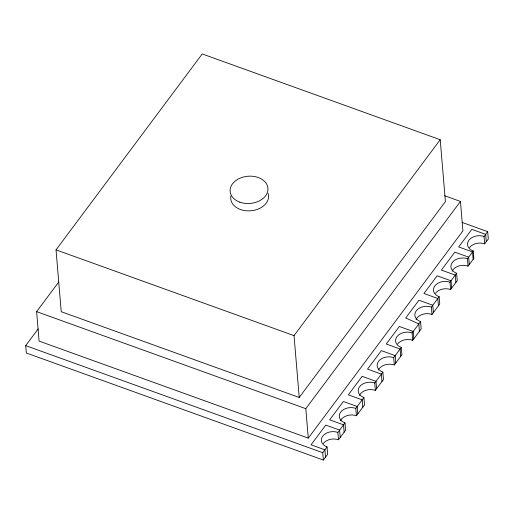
<?xml version="1.0" encoding="UTF-8"?>
<svg xmlns="http://www.w3.org/2000/svg" width="514" height="514" viewBox="0 0 514 514"><rect width="100%" height="100%" fill="white"/><g stroke="black" fill="none" stroke-linecap="round" stroke-linejoin="round"><path stroke-width="0.77" d="M56.032 249.855L202.214 53.944L440.215 139.724L445.407 201.565L299.225 397.476L61.224 311.696L56.032 249.855L294.034 335.636L299.225 397.476M444.616 195.725L460.448 201.437L462.921 230.882L308.284 438.121L39.096 341.097L36.622 311.651L58.712 282.045M462.047 222.401L487.683 231.641L484.053 236.498A11.167 8.031 -4.8 0 0 468.896 240.244A11.167 8.031 -4.8 0 0 473.233 251.005L467.444 258.76A11.167 8.031 -4.8 0 0 452.288 262.5A11.167 8.031 -4.8 0 0 456.625 273.268L449.968 282.18A11.167 8.031 -4.8 0 0 434.812 285.925A11.167 8.031 -4.8 0 0 439.142 296.687L431.387 307.089A11.167 8.031 -4.8 0 0 416.224 310.829A11.167 8.031 -4.8 0 0 420.561 321.597L412.106 332.924A11.167 8.031 -4.8 0 0 396.949 336.664A11.167 8.031 -4.8 0 0 401.28 347.432L393.679 357.622A11.167 8.031 -4.8 0 0 378.522 361.361A11.167 8.031 -4.8 0 0 382.853 372.13L374.738 383.001A11.167 8.031 -4.8 0 0 359.582 386.746A11.167 8.031 -4.8 0 0 363.912 397.508L355.804 408.386A11.167 8.031 -4.8 0 0 340.641 412.125A11.167 8.031 -4.8 0 0 344.978 422.894L337.871 432.415A11.167 8.031 -4.8 0 0 322.708 436.155A11.167 8.031 -4.8 0 0 327.045 446.923L327.662 454.286L323.357 460.056L26.317 352.996L25.7 345.633L38.164 328.928M294.034 335.636L440.215 139.724M308.284 438.121L305.811 408.675L460.448 201.437M323.357 460.056L322.741 452.693L327.045 446.923M323.332 443.518A11.167 8.031 -4.8 0 1 338.488 439.778L345.594 430.25L344.978 422.894M340.467 420.799A11.167 8.031 -4.8 0 1 356.42 415.749L364.535 404.871L363.912 397.508M359.408 395.42A11.167 8.031 -4.8 0 1 375.355 390.364L383.47 379.493L382.853 372.13M378.343 370.041A11.167 8.031 -4.8 0 1 394.296 364.985L401.897 354.795L401.28 347.432M397.566 344.027A11.167 8.031 -4.8 0 1 412.723 340.287L421.178 328.96L420.561 321.597M416.051 319.502A11.167 8.031 -4.8 0 1 432.004 314.452L439.766 304.05L439.142 296.687M435.429 293.282A11.167 8.031 -4.8 0 1 450.585 289.543L457.242 280.625L456.625 273.268M452.114 271.174A11.167 8.031 -4.8 0 1 468.068 266.123L473.85 258.369L473.233 251.005M469.513 247.6A11.167 8.031 -4.8 0 1 484.676 243.861L488.3 239.004L487.683 231.641M36.622 311.651L305.811 408.675M25.7 345.633L322.741 452.693M486.276 241.708L485.659 234.352L471.813 229.36L458.687 246.945L472.533 251.937L473.156 259.3M484.053 236.498L484.676 243.861M469.276 264.498L468.659 257.135L454.806 252.143L441.41 270.101L455.256 275.093L455.879 282.456M467.444 258.76L468.068 266.123M451.626 288.155L451.009 280.792L437.157 275.8L423.947 293.5L437.799 298.493L438.416 305.856M449.968 282.18L450.585 289.543M433.398 312.583L432.782 305.22L418.929 300.227L405.713 317.941L418.82 323.923L419.437 331.286M431.387 307.089L432.004 314.452M413.815 338.829L413.198 331.466L399.346 326.474L386.252 344.02L400.104 349.012L400.721 356.375M412.106 332.924L412.723 340.287M395.793 362.974L395.176 355.611L381.33 350.619L367.529 369.116L381.375 374.108L381.992 381.472M393.679 357.622L394.296 364.985M376.601 388.7L375.985 381.337L362.132 376.344L348.331 394.842L362.184 399.834L362.8 407.191M374.738 383.001L375.355 390.364M357.834 413.854L357.211 406.49L343.365 401.498L329.68 419.835L343.532 424.827L344.149 432.19M355.804 408.386L356.42 415.749M340.242 437.427L339.625 430.064L325.78 425.072L311.041 444.816L324.893 449.808L325.51 457.171M337.871 432.415L338.488 439.778M268.102 193.386A18.973 13.647 -4.8 0 1 250.459 210.824A18.973 13.647 -4.8 0 1 230.889 196.04M239.832 202.163A18.973 13.647 -4.8 0 0 267.967 188.844A18.973 13.647 -4.8 0 0 239.286 178.506A18.973 13.647 -4.8 0 0 239.832 202.163"/></g></svg>
